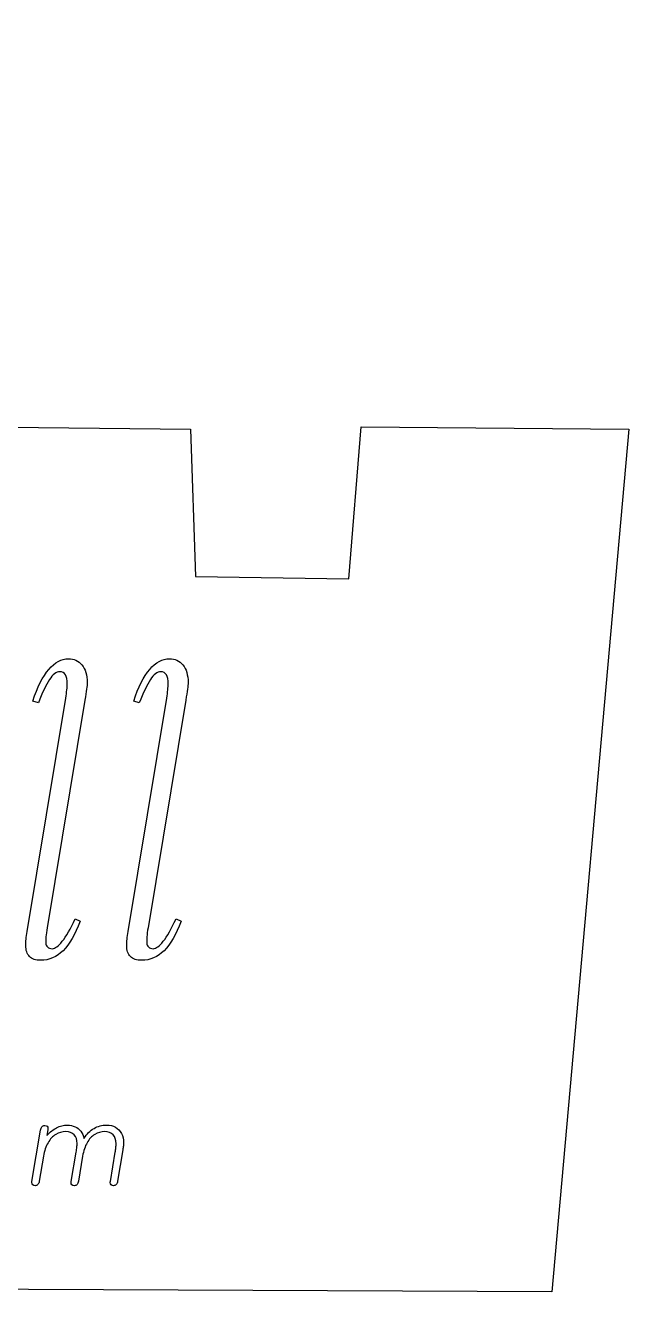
# Model space of a CAD drawing. Header units: millimetres. Extents: x -101 to 196, y -76 to 155.
# Drawn here: x 170.4 to 195.6, y 101.7 to 154.5 of the extents above; entities that cross this region are included whole.
import ezdxf

# ---------------------------------------------------------------- set-up
doc = ezdxf.new("R2010")
doc.units = ezdxf.units.MM
doc.header["$MEASUREMENT"] = 0
doc.layers.add('Capa 1', color=7, linetype='Continuous')

msp = doc.modelspace()

# ---------------------------------------------------------------- linework, layer by layer
at = {"layer": 'Capa 1', "color": 7}
msp.add_open_spline([(81.1485, 137.9786), (81.1485, 137.9786), (80.2355, 137.9786), (80.2355, 137.9786), (80.2355, 137.9786), (80.2355, 137.9786), (80.1349, 131.3575), (80.1349, 131.3575), (80.1349, 131.3575), (80.1349, 131.3575), (69.8957, 131.4652), (69.8957, 131.4652), (69.8957, 131.4652), (69.8957, 131.4652), (70.0032, 137.6636), (70.0032, 137.6636), (70.0032, 137.6636), (70.0032, 137.6636), (60.0788, 138.0784), (60.0788, 138.0784), (60.0788, 138.0784), (60.0788, 138.0784), (60.0788, 131.3575), (60.0788, 131.3575), (60.0788, 131.3575), (60.0788, 131.3575), (50.6702, 131.3575), (50.6702, 131.3575), (50.6702, 131.3575), (50.6702, 131.3575), (50.4628, 137.8708), (50.4628, 137.8708), (50.4628, 137.8708), (50.4628, 137.8708), (40.8469, 137.8708), (40.8469, 137.8708), (40.8469, 137.8708), (40.8469, 137.8708), (41.1552, 131.4652), (41.1552, 131.4652), (41.1552, 131.4652), (41.1552, 131.4652), (32.0617, 131.4652), (32.0617, 131.4652), (32.0617, 131.4652), (32.0617, 131.4652), (31.0231, 137.7698), (31.0231, 137.7698), (31.0231, 137.7698), (31.0231, 137.7698), (22.2983, 137.8708), (22.2983, 137.8708), (22.2983, 137.8708), (22.2983, 137.8708), (25.5685, 102.342), (25.5685, 102.342), (25.5685, 102.342), (25.5685, 102.342), (111.2145, 101.96), (111.2145, 101.96), (111.2145, 101.96), (111.2145, 101.96), (111.2133, 102.0352), (111.2133, 102.0352), (111.2133, 102.0352), (111.2133, 102.0352), (192.3729, 101.679), (192.3729, 101.679), (192.3729, 101.679), (192.3729, 101.679), (195.583, 137.67), (195.583, 137.67), (195.583, 137.67), (195.583, 137.67), (184.4111, 137.7698), (184.4111, 137.7698), (184.4111, 137.7698), (184.4111, 137.7698), (183.8962, 131.4317), (183.8962, 131.4317), (183.8962, 131.4317), (183.8962, 131.4317), (177.4892, 131.5317), (177.4892, 131.5317), (177.4892, 131.5317), (177.4892, 131.5317), (177.2821, 137.67), (177.2821, 137.67), (177.2821, 137.67), (177.2821, 137.67), (168.3897, 137.7698), (168.3897, 137.7698), (168.3897, 137.7698), (168.3897, 137.7698), (168.1817, 131.4317), (168.1817, 131.4317), (168.1817, 131.4317), (168.1817, 131.4317), (159.2898, 131.5317), (159.2898, 131.5317), (159.2898, 131.5317), (159.2898, 131.5317), (159.2898, 137.8708), (159.2898, 137.8708), (159.2898, 137.8708), (159.2898, 137.8708), (149.7804, 137.8708), (149.7804, 137.8708), (149.7804, 137.8708), (149.7804, 137.8708), (149.7804, 131.5317), (149.7804, 131.5317), (149.7804, 131.5317), (149.7804, 131.5317), (139.6492, 131.3305), (139.6492, 131.3305), (139.6492, 131.3305), (139.6492, 131.3305), (139.341, 137.7698), (139.341, 137.7698), (139.341, 137.7698), (139.341, 137.7698), (138.0712, 137.7573), (138.0712, 137.7573), (138.0712, 137.7573), (138.5328, 142.1253), (138.9549, 146.0923), (139.2751, 149.0454), (139.2751, 149.0454), (137.8607, 149.9912), (133.5118, 151.2237), (133.5118, 151.2237), (133.5118, 151.2237), (133.5119, 151.2239), (133.5118, 151.2237), (132.38, 147.7261), (132.38, 147.7261), (130.6776, 148.2888), (127.7425, 149.0454), (127.7425, 149.0454), (127.7425, 149.0454), (127.7426, 149.0454), (127.7425, 149.0454), (128.5942, 152.4499), (128.5942, 152.4499), (125.3837, 153.5821), (121.5977, 153.6756), (121.5977, 153.6756), (121.5977, 153.6756), (121.5977, 153.6758), (121.5977, 153.6756), (120.747, 150.0851), (120.747, 150.0851), (119.1454, 150.467), (114.7966, 150.7478), (114.7966, 150.7478), (114.7966, 150.7478), (114.7967, 150.748), (114.7966, 150.7478), (115.0781, 154.1523), (115.0781, 154.1523), (111.4858, 154.5274), (107.3249, 154.3402), (107.3249, 154.3402), (107.3249, 154.3402), (107.3249, 154.3403), (107.3249, 154.3402), (107.5122, 150.9358), (107.5122, 150.9358), (104.115, 151.0359), (100.9924, 150.1786), (100.9924, 150.1786), (100.9924, 150.1786), (100.9925, 150.1787), (100.9924, 150.1786), (100.3285, 153.777), (100.3285, 153.777), (97.4943, 153.871), (93.8089, 152.7317), (93.8089, 152.7317), (93.8089, 152.7317), (93.8089, 152.7318), (93.8089, 152.7317), (94.4725, 149.2333), (94.4725, 149.2333), (91.2554, 148.671), (88.2336, 147.6322), (88.2336, 147.6322), (88.2336, 147.6322), (88.2336, 147.6323), (87.852, 148.6708), (87.0944, 151.3172), (87.0944, 151.3172), (84.541, 150.8421), (79.7029, 149.0119), (79.7029, 149.0119), (79.7029, 149.0119), (79.7029, 149.0119), (81.1485, 137.9786), (81.1485, 137.9786)], degree=3, knots=[0, 0, 0, 0, 0.0196078, 0.0196078, 0.0196078, 0.0196078, 0.0392157, 0.0392157, 0.0392157, 0.0392157, 0.0588235, 0.0588235, 0.0588235, 0.0588235, 0.0784314, 0.0784314, 0.0784314, 0.0784314, 0.0980392, 0.0980392, 0.0980392, 0.0980392, 0.1176471, 0.1176471, 0.1176471, 0.1176471, 0.1372549, 0.1372549, 0.1372549, 0.1372549, 0.1568627, 0.1568627, 0.1568627, 0.1568627, 0.1764706, 0.1764706, 0.1764706, 0.1764706, 0.1960784, 0.1960784, 0.1960784, 0.1960784, 0.2156863, 0.2156863, 0.2156863, 0.2156863, 0.2352941, 0.2352941, 0.2352941, 0.2352941, 0.254902, 0.254902, 0.254902, 0.254902, 0.2745098, 0.2745098, 0.2745098, 0.2745098, 0.2941176, 0.2941176, 0.2941176, 0.2941176, 0.3137255, 0.3137255, 0.3137255, 0.3137255, 0.3333333, 0.3333333, 0.3333333, 0.3333333, 0.3529412, 0.3529412, 0.3529412, 0.3529412, 0.372549, 0.372549, 0.372549, 0.372549, 0.3921569, 0.3921569, 0.3921569, 0.3921569, 0.4117647, 0.4117647, 0.4117647, 0.4117647, 0.4313725, 0.4313725, 0.4313725, 0.4313725, 0.4509804, 0.4509804, 0.4509804, 0.4509804, 0.4705882, 0.4705882, 0.4705882, 0.4705882, 0.4901961, 0.4901961, 0.4901961, 0.4901961, 0.5098039, 0.5098039, 0.5098039, 0.5098039, 0.5294118, 0.5294118, 0.5294118, 0.5294118, 0.5490196, 0.5490196, 0.5490196, 0.5490196, 0.5686275, 0.5686275, 0.5686275, 0.5686275, 0.5882353, 0.5882353, 0.5882353, 0.5882353, 0.6078431, 0.6078431, 0.6078431, 0.6078431, 0.627451, 0.627451, 0.627451, 0.627451, 0.6470588, 0.6470588, 0.6470588, 0.6470588, 0.6666667, 0.6666667, 0.6666667, 0.6666667, 0.6862745, 0.6862745, 0.6862745, 0.6862745, 0.7058824, 0.7058824, 0.7058824, 0.7058824, 0.7254902, 0.7254902, 0.7254902, 0.7254902, 0.745098, 0.745098, 0.745098, 0.745098, 0.7647059, 0.7647059, 0.7647059, 0.7647059, 0.7843137, 0.7843137, 0.7843137, 0.7843137, 0.8039216, 0.8039216, 0.8039216, 0.8039216, 0.8235294, 0.8235294, 0.8235294, 0.8235294, 0.8431373, 0.8431373, 0.8431373, 0.8431373, 0.8627451, 0.8627451, 0.8627451, 0.8627451, 0.8823529, 0.8823529, 0.8823529, 0.8823529, 0.9019608, 0.9019608, 0.9019608, 0.9019608, 0.9215686, 0.9215686, 0.9215686, 0.9215686, 0.9411765, 0.9411765, 0.9411765, 0.9411765, 0.9607843, 0.9607843, 0.9607843, 0.9607843, 1, 1, 1, 1], dxfattribs=at)
at = {"layer": 'Capa 1', "lineweight": 9}
msp.add_open_spline([(81.1485, 137.9786), (81.1485, 137.9786), (80.2355, 137.9786), (80.2355, 137.9786), (80.2355, 137.9786), (80.2355, 137.9786), (80.1349, 131.3575), (80.1349, 131.3575), (80.1349, 131.3575), (80.1349, 131.3575), (69.8957, 131.4652), (69.8957, 131.4652), (69.8957, 131.4652), (69.8957, 131.4652), (70.0032, 137.6636), (70.0032, 137.6636), (70.0032, 137.6636), (70.0032, 137.6636), (60.0788, 138.0784), (60.0788, 138.0784), (60.0788, 138.0784), (60.0788, 138.0784), (60.0788, 131.3575), (60.0788, 131.3575), (60.0788, 131.3575), (60.0788, 131.3575), (50.6702, 131.3575), (50.6702, 131.3575), (50.6702, 131.3575), (50.6702, 131.3575), (50.4628, 137.8708), (50.4628, 137.8708), (50.4628, 137.8708), (50.4628, 137.8708), (40.8469, 137.8708), (40.8469, 137.8708), (40.8469, 137.8708), (40.8469, 137.8708), (41.1552, 131.4652), (41.1552, 131.4652), (41.1552, 131.4652), (41.1552, 131.4652), (32.0617, 131.4652), (32.0617, 131.4652), (32.0617, 131.4652), (32.0617, 131.4652), (31.0231, 137.7698), (31.0231, 137.7698), (31.0231, 137.7698), (31.0231, 137.7698), (22.2983, 137.8708), (22.2983, 137.8708), (22.2983, 137.8708), (22.2983, 137.8708), (25.5685, 102.342), (25.5685, 102.342), (25.5685, 102.342), (25.5685, 102.342), (111.2145, 101.96), (111.2145, 101.96), (111.2145, 101.96), (111.2145, 101.96), (111.2133, 102.0352), (111.2133, 102.0352), (111.2133, 102.0352), (111.2133, 102.0352), (192.3729, 101.679), (192.3729, 101.679), (192.3729, 101.679), (192.3729, 101.679), (195.583, 137.67), (195.583, 137.67), (195.583, 137.67), (195.583, 137.67), (184.4111, 137.7698), (184.4111, 137.7698), (184.4111, 137.7698), (184.4111, 137.7698), (183.8962, 131.4317), (183.8962, 131.4317), (183.8962, 131.4317), (183.8962, 131.4317), (177.4892, 131.5317), (177.4892, 131.5317), (177.4892, 131.5317), (177.4892, 131.5317), (177.2821, 137.67), (177.2821, 137.67), (177.2821, 137.67), (177.2821, 137.67), (168.3897, 137.7698), (168.3897, 137.7698), (168.3897, 137.7698), (168.3897, 137.7698), (168.1817, 131.4317), (168.1817, 131.4317), (168.1817, 131.4317), (168.1817, 131.4317), (159.2898, 131.5317), (159.2898, 131.5317), (159.2898, 131.5317), (159.2898, 131.5317), (159.2898, 137.8708), (159.2898, 137.8708), (159.2898, 137.8708), (159.2898, 137.8708), (149.7804, 137.8708), (149.7804, 137.8708), (149.7804, 137.8708), (149.7804, 137.8708), (149.7804, 131.5317), (149.7804, 131.5317), (149.7804, 131.5317), (149.7804, 131.5317), (139.6492, 131.3305), (139.6492, 131.3305), (139.6492, 131.3305), (139.6492, 131.3305), (139.341, 137.7698), (139.341, 137.7698), (139.341, 137.7698), (139.341, 137.7698), (138.0712, 137.7573), (138.0712, 137.7573), (138.0712, 137.7573), (138.5328, 142.1253), (138.9549, 146.0923), (139.2751, 149.0454), (139.2751, 149.0454), (137.8607, 149.9912), (133.5118, 151.2237), (133.5118, 151.2237), (133.5118, 151.2237), (133.5118, 151.2237), (133.5118, 151.2237), (132.38, 147.7261), (132.38, 147.7261), (130.6776, 148.2888), (127.7425, 149.0454), (127.7425, 149.0454), (127.7425, 149.0454), (127.7425, 149.0454), (127.7425, 149.0454), (128.5942, 152.4499), (128.5942, 152.4499), (125.3837, 153.5821), (121.5977, 153.6756), (121.5977, 153.6756), (121.5977, 153.6756), (121.5977, 153.6756), (121.5977, 153.6756), (120.747, 150.0851), (120.747, 150.0851), (119.1454, 150.467), (114.7966, 150.7478), (114.7966, 150.7478), (114.7966, 150.7478), (114.7966, 150.7478), (114.7966, 150.7478), (115.0781, 154.1523), (115.0781, 154.1523), (111.4858, 154.5274), (107.3249, 154.3402), (107.3249, 154.3402), (107.3249, 154.3402), (107.3249, 154.3402), (107.3249, 154.3402), (107.5122, 150.9358), (107.5122, 150.9358), (104.115, 151.0359), (100.9924, 150.1786), (100.9924, 150.1786), (100.9924, 150.1786), (100.9924, 150.1786), (100.9924, 150.1786), (100.3285, 153.777), (100.3285, 153.777), (97.4943, 153.871), (93.8089, 152.7317), (93.8089, 152.7317), (93.8089, 152.7317), (93.8089, 152.7317), (93.8089, 152.7317), (94.4725, 149.2333), (94.4725, 149.2333), (91.2554, 148.671), (88.2336, 147.6322), (88.2336, 147.6322), (88.2336, 147.6322), (88.2336, 147.6322), (87.852, 148.6708), (87.0944, 151.3172), (87.0944, 151.3172), (84.541, 150.8421), (79.7029, 149.0119), (79.7029, 149.0119), (79.7029, 149.0119), (79.7029, 149.0119), (81.1485, 137.9786), (81.1485, 137.9786)], degree=3, knots=[0, 0, 0, 0, 0.0196078, 0.0196078, 0.0196078, 0.0196078, 0.0392157, 0.0392157, 0.0392157, 0.0392157, 0.0588235, 0.0588235, 0.0588235, 0.0588235, 0.0784314, 0.0784314, 0.0784314, 0.0784314, 0.0980392, 0.0980392, 0.0980392, 0.0980392, 0.1176471, 0.1176471, 0.1176471, 0.1176471, 0.1372549, 0.1372549, 0.1372549, 0.1372549, 0.1568627, 0.1568627, 0.1568627, 0.1568627, 0.1764706, 0.1764706, 0.1764706, 0.1764706, 0.1960784, 0.1960784, 0.1960784, 0.1960784, 0.2156863, 0.2156863, 0.2156863, 0.2156863, 0.2352941, 0.2352941, 0.2352941, 0.2352941, 0.254902, 0.254902, 0.254902, 0.254902, 0.2745098, 0.2745098, 0.2745098, 0.2745098, 0.2941176, 0.2941176, 0.2941176, 0.2941176, 0.3137255, 0.3137255, 0.3137255, 0.3137255, 0.3333333, 0.3333333, 0.3333333, 0.3333333, 0.3529412, 0.3529412, 0.3529412, 0.3529412, 0.372549, 0.372549, 0.372549, 0.372549, 0.3921569, 0.3921569, 0.3921569, 0.3921569, 0.4117647, 0.4117647, 0.4117647, 0.4117647, 0.4313725, 0.4313725, 0.4313725, 0.4313725, 0.4509804, 0.4509804, 0.4509804, 0.4509804, 0.4705882, 0.4705882, 0.4705882, 0.4705882, 0.4901961, 0.4901961, 0.4901961, 0.4901961, 0.5098039, 0.5098039, 0.5098039, 0.5098039, 0.5294118, 0.5294118, 0.5294118, 0.5294118, 0.5490196, 0.5490196, 0.5490196, 0.5490196, 0.5686275, 0.5686275, 0.5686275, 0.5686275, 0.5882353, 0.5882353, 0.5882353, 0.5882353, 0.6078431, 0.6078431, 0.6078431, 0.6078431, 0.627451, 0.627451, 0.627451, 0.627451, 0.6470588, 0.6470588, 0.6470588, 0.6470588, 0.6666667, 0.6666667, 0.6666667, 0.6666667, 0.6862745, 0.6862745, 0.6862745, 0.6862745, 0.7058824, 0.7058824, 0.7058824, 0.7058824, 0.7254902, 0.7254902, 0.7254902, 0.7254902, 0.745098, 0.745098, 0.745098, 0.745098, 0.7647059, 0.7647059, 0.7647059, 0.7647059, 0.7843137, 0.7843137, 0.7843137, 0.7843137, 0.8039216, 0.8039216, 0.8039216, 0.8039216, 0.8235294, 0.8235294, 0.8235294, 0.8235294, 0.8431373, 0.8431373, 0.8431373, 0.8431373, 0.8627451, 0.8627451, 0.8627451, 0.8627451, 0.8823529, 0.8823529, 0.8823529, 0.8823529, 0.9019608, 0.9019608, 0.9019608, 0.9019608, 0.9215686, 0.9215686, 0.9215686, 0.9215686, 0.9411765, 0.9411765, 0.9411765, 0.9411765, 0.9607843, 0.9607843, 0.9607843, 0.9607843, 1, 1, 1, 1], dxfattribs=at)
at = {"layer": 'Capa 1', "color": 250}
for points, knots in [([(172.875, 126.3664), (172.9042, 126.5509), (172.9267, 126.703), (172.9461, 126.8228), (172.9461, 126.8228), (172.9623, 126.9427), (172.972, 127.0365), (172.972, 127.1045), (172.972, 127.1045), (172.9688, 127.4187), (172.8943, 127.6613), (172.7519, 127.8329), (172.7519, 127.8329), (172.6095, 128.0045), (172.4216, 128.0919), (172.195, 128.0952), (172.195, 128.0952), (171.8939, 128.0954), (171.6187, 127.9462), (171.3662, 127.6484), (171.3662, 127.6484), (171.117, 127.3506), (170.8935, 126.9102), (170.6992, 126.3274), (170.6992, 126.3274), (170.6992, 126.3274), (170.9325, 126.2499), (170.9325, 126.2499), (170.9325, 126.2499), (171.0976, 126.6771), (171.2496, 127.0008), (171.3953, 127.221), (171.3953, 127.221), (171.5379, 127.4413), (171.6835, 127.5512), (171.8259, 127.5512), (171.8259, 127.5512), (171.933, 127.5513), (172.0105, 127.5092), (172.0623, 127.4217), (172.0623, 127.4217), (172.1108, 127.3377), (172.1367, 127.2113), (172.1367, 127.0462), (172.1367, 127.0462), (172.1368, 126.9784), (172.1335, 126.8972), (172.1238, 126.7969), (172.1238, 126.7969), (172.1142, 126.6966), (172.0979, 126.58), (172.0784, 126.444), (172.0784, 126.444), (172.0784, 126.444), (170.4661, 116.712), (170.4661, 116.712), (170.4661, 116.712), (170.4275, 116.4786), (170.4078, 116.2844), (170.4078, 116.129), (170.4078, 116.129), (170.408, 115.925), (170.4596, 115.7696), (170.5665, 115.666), (170.5665, 115.666), (170.6701, 115.5593), (170.8255, 115.5074), (171.0295, 115.5074), (171.0295, 115.5074), (171.3857, 115.5075), (171.6964, 115.6401), (171.9651, 115.9088), (171.9651, 115.9088), (172.2307, 116.1776), (172.4702, 116.5855), (172.6806, 117.1391), (172.6806, 117.1391), (172.6806, 117.1391), (172.467, 117.2363), (172.467, 117.2363), (172.467, 117.2363), (172.2727, 116.8188), (172.0946, 116.5078), (171.9328, 116.3006), (171.9328, 116.3006), (171.7711, 116.0967), (171.6317, 115.993), (171.5151, 115.993), (171.5151, 115.993), (171.4278, 115.9962), (171.3597, 116.0189), (171.3144, 116.0642), (171.3144, 116.0642), (171.2659, 116.1129), (171.2431, 116.1646), (171.2431, 116.2261), (171.2431, 116.2261), (171.2432, 116.2846), (171.2431, 116.3718), (171.2496, 116.4819), (171.2496, 116.4819), (171.2561, 116.5922), (171.2723, 116.7215), (171.3014, 116.8672), (171.3014, 116.8672), (171.3014, 116.8672), (172.875, 126.3664), (172.875, 126.3664)], [0, 0, 0, 0, 0.0357143, 0.0357143, 0.0357143, 0.0357143, 0.0714286, 0.0714286, 0.0714286, 0.0714286, 0.1071429, 0.1071429, 0.1071429, 0.1071429, 0.1428571, 0.1428571, 0.1428571, 0.1428571, 0.1785714, 0.1785714, 0.1785714, 0.1785714, 0.2142857, 0.2142857, 0.2142857, 0.2142857, 0.25, 0.25, 0.25, 0.25, 0.2857143, 0.2857143, 0.2857143, 0.2857143, 0.3214286, 0.3214286, 0.3214286, 0.3214286, 0.3571429, 0.3571429, 0.3571429, 0.3571429, 0.3928571, 0.3928571, 0.3928571, 0.3928571, 0.4285714, 0.4285714, 0.4285714, 0.4285714, 0.4642857, 0.4642857, 0.4642857, 0.4642857, 0.5, 0.5, 0.5, 0.5, 0.5357143, 0.5357143, 0.5357143, 0.5357143, 0.5714286, 0.5714286, 0.5714286, 0.5714286, 0.6071429, 0.6071429, 0.6071429, 0.6071429, 0.6428571, 0.6428571, 0.6428571, 0.6428571, 0.6785714, 0.6785714, 0.6785714, 0.6785714, 0.7142857, 0.7142857, 0.7142857, 0.7142857, 0.75, 0.75, 0.75, 0.75, 0.7857143, 0.7857143, 0.7857143, 0.7857143, 0.8214286, 0.8214286, 0.8214286, 0.8214286, 0.8571429, 0.8571429, 0.8571429, 0.8571429, 0.8928571, 0.8928571, 0.8928571, 0.8928571, 0.9285714, 0.9285714, 0.9285714, 0.9285714, 1, 1, 1, 1]), ([(177.0904, 126.3664), (177.1196, 126.5509), (177.1421, 126.703), (177.1615, 126.8228), (177.1615, 126.8228), (177.1779, 126.9427), (177.1874, 127.0365), (177.1874, 127.1045), (177.1874, 127.1045), (177.1842, 127.4187), (177.1097, 127.6613), (176.9673, 127.8329), (176.9673, 127.8329), (176.8249, 128.0045), (176.637, 128.0919), (176.4104, 128.0952), (176.4104, 128.0952), (176.1093, 128.0954), (175.8341, 127.9462), (175.5816, 127.6484), (175.5816, 127.6484), (175.3324, 127.3506), (175.1089, 126.9102), (174.9146, 126.3274), (174.9146, 126.3274), (174.9146, 126.3274), (175.1479, 126.2499), (175.1479, 126.2499), (175.1479, 126.2499), (175.313, 126.6771), (175.465, 127.0008), (175.6107, 127.221), (175.6107, 127.221), (175.7533, 127.4413), (175.8989, 127.5512), (176.0413, 127.5512), (176.0413, 127.5512), (176.1482, 127.5513), (176.2259, 127.5092), (176.2777, 127.4217), (176.2777, 127.4217), (176.3262, 127.3377), (176.3521, 127.2113), (176.3521, 127.0462), (176.3521, 127.0462), (176.3522, 126.9784), (176.3489, 126.8972), (176.3392, 126.7969), (176.3392, 126.7969), (176.3296, 126.6966), (176.3133, 126.58), (176.2938, 126.444), (176.2938, 126.444), (176.2938, 126.444), (174.6816, 116.712), (174.6816, 116.712), (174.6816, 116.712), (174.6429, 116.4786), (174.6232, 116.2844), (174.6232, 116.129), (174.6232, 116.129), (174.6232, 115.925), (174.675, 115.7696), (174.7819, 115.666), (174.7819, 115.666), (174.8855, 115.5593), (175.0409, 115.5074), (175.2449, 115.5074), (175.2449, 115.5074), (175.6011, 115.5075), (175.9118, 115.6401), (176.1805, 115.9088), (176.1805, 115.9088), (176.4461, 116.1776), (176.6856, 116.5855), (176.896, 117.1391), (176.896, 117.1391), (176.896, 117.1391), (176.6826, 117.2363), (176.6826, 117.2363), (176.6826, 117.2363), (176.4881, 116.8188), (176.31, 116.5078), (176.1482, 116.3006), (176.1482, 116.3006), (175.9865, 116.0967), (175.8471, 115.993), (175.7305, 115.993), (175.7305, 115.993), (175.6432, 115.9962), (175.5751, 116.0189), (175.5298, 116.0642), (175.5298, 116.0642), (175.4813, 116.1129), (175.4585, 116.1646), (175.4585, 116.2261), (175.4585, 116.2261), (175.4586, 116.2846), (175.4585, 116.3718), (175.465, 116.4819), (175.465, 116.4819), (175.4715, 116.5922), (175.4877, 116.7215), (175.5168, 116.8672), (175.5168, 116.8672), (175.5168, 116.8672), (177.0904, 126.3664), (177.0904, 126.3664)], [0, 0, 0, 0, 0.0357143, 0.0357143, 0.0357143, 0.0357143, 0.0714286, 0.0714286, 0.0714286, 0.0714286, 0.1071429, 0.1071429, 0.1071429, 0.1071429, 0.1428571, 0.1428571, 0.1428571, 0.1428571, 0.1785714, 0.1785714, 0.1785714, 0.1785714, 0.2142857, 0.2142857, 0.2142857, 0.2142857, 0.25, 0.25, 0.25, 0.25, 0.2857143, 0.2857143, 0.2857143, 0.2857143, 0.3214286, 0.3214286, 0.3214286, 0.3214286, 0.3571429, 0.3571429, 0.3571429, 0.3571429, 0.3928571, 0.3928571, 0.3928571, 0.3928571, 0.4285714, 0.4285714, 0.4285714, 0.4285714, 0.4642857, 0.4642857, 0.4642857, 0.4642857, 0.5, 0.5, 0.5, 0.5, 0.5357143, 0.5357143, 0.5357143, 0.5357143, 0.5714286, 0.5714286, 0.5714286, 0.5714286, 0.6071429, 0.6071429, 0.6071429, 0.6071429, 0.6428571, 0.6428571, 0.6428571, 0.6428571, 0.6785714, 0.6785714, 0.6785714, 0.6785714, 0.7142857, 0.7142857, 0.7142857, 0.7142857, 0.75, 0.75, 0.75, 0.75, 0.7857143, 0.7857143, 0.7857143, 0.7857143, 0.8214286, 0.8214286, 0.8214286, 0.8214286, 0.8571429, 0.8571429, 0.8571429, 0.8571429, 0.8928571, 0.8928571, 0.8928571, 0.8928571, 0.9285714, 0.9285714, 0.9285714, 0.9285714, 1, 1, 1, 1]), ([(171.2932, 108.1992), (171.2932, 108.1992), (171.328, 108.4312), (171.328, 108.4312), (171.328, 108.4312), (171.3303, 108.4411), (171.3319, 108.4502), (171.3319, 108.4576), (171.3319, 108.4576), (171.3327, 108.4659), (171.3327, 108.4732), (171.3327, 108.4806), (171.3327, 108.4806), (171.3327, 108.5253), (171.3204, 108.5588), (171.2973, 108.5811), (171.2973, 108.5811), (171.2744, 108.6035), (171.2413, 108.614), (171.1994, 108.614), (171.1994, 108.614), (171.1525, 108.6142), (171.1146, 108.5967), (171.0849, 108.5638), (171.0849, 108.5638), (171.0561, 108.5308), (171.0364, 108.4831), (171.0265, 108.4214), (171.0265, 108.4214), (171.0265, 108.4214), (170.6662, 106.2829), (170.6662, 106.2829), (170.6662, 106.2829), (170.6636, 106.273), (170.6618, 106.2639), (170.6618, 106.2565), (170.6618, 106.2565), (170.661, 106.2484), (170.661, 106.2408), (170.661, 106.2334), (170.661, 106.2334), (170.661, 106.1891), (170.6734, 106.1561), (170.6964, 106.1338), (170.6964, 106.1338), (170.7196, 106.1117), (170.7524, 106.1001), (170.7944, 106.1001), (170.7944, 106.1001), (170.8414, 106.1002), (170.8808, 106.1165), (170.9113, 106.1486), (170.9113, 106.1486), (170.9418, 106.1799), (170.9623, 106.2285), (170.9722, 106.2927), (170.9722, 106.2927), (170.9722, 106.2927), (171.145, 107.3301), (171.145, 107.3301), (171.145, 107.3301), (171.1837, 107.5539), (171.2479, 107.7423), (171.3368, 107.8946), (171.3368, 107.8946), (171.4258, 108.0478), (171.5336, 108.1621), (171.6595, 108.2403), (171.6595, 108.2403), (171.7864, 108.3177), (171.9262, 108.3572), (172.0785, 108.3572), (172.0785, 108.3572), (172.2301, 108.3564), (172.3468, 108.3127), (172.4283, 108.2263), (172.4283, 108.2263), (172.5106, 108.1399), (172.5518, 108.0172), (172.5526, 107.8583), (172.5526, 107.8583), (172.5527, 107.8188), (172.5493, 107.7694), (172.5419, 107.7093), (172.5419, 107.7093), (172.5355, 107.6502), (172.5255, 107.5793), (172.5131, 107.4978), (172.5131, 107.4978), (172.5131, 107.4978), (172.3059, 106.2829), (172.3059, 106.2829), (172.3059, 106.2829), (172.3033, 106.273), (172.3016, 106.2639), (172.3016, 106.2565), (172.3016, 106.2565), (172.3007, 106.2484), (172.3007, 106.2408), (172.3007, 106.2334), (172.3007, 106.2334), (172.3007, 106.1891), (172.3131, 106.1561), (172.3361, 106.1338), (172.3361, 106.1338), (172.3592, 106.1117), (172.3921, 106.1001), (172.4341, 106.1001), (172.4341, 106.1001), (172.4837, 106.1002), (172.5222, 106.1165), (172.5502, 106.1486), (172.5502, 106.1486), (172.5781, 106.1799), (172.5971, 106.2285), (172.6069, 106.2927), (172.6069, 106.2927), (172.6069, 106.2927), (172.7799, 107.3301), (172.7799, 107.3301), (172.7799, 107.3301), (172.8186, 107.5539), (172.8819, 107.7423), (172.9691, 107.8946), (172.9691, 107.8946), (173.0566, 108.0478), (173.1626, 108.1621), (173.2877, 108.2403), (173.2877, 108.2403), (173.4122, 108.3177), (173.5511, 108.3572), (173.7034, 108.3572), (173.7034, 108.3572), (173.8549, 108.3564), (173.9717, 108.3127), (174.0532, 108.2255), (174.0532, 108.2255), (174.1357, 108.1391), (174.1767, 108.0147), (174.1775, 107.8534), (174.1775, 107.8534), (174.1775, 107.8041), (174.175, 107.7497), (174.1693, 107.6904), (174.1693, 107.6904), (174.1644, 107.6311), (174.1553, 107.5669), (174.1429, 107.4978), (174.1429, 107.4978), (174.1429, 107.4978), (173.9406, 106.2829), (173.9406, 106.2829), (173.9406, 106.2829), (173.9382, 106.273), (173.9363, 106.2639), (173.9363, 106.2565), (173.9363, 106.2565), (173.9356, 106.2484), (173.9355, 106.2408), (173.9355, 106.2334), (173.9355, 106.2334), (173.9356, 106.1891), (173.9479, 106.1561), (173.9709, 106.1338), (173.9709, 106.1338), (173.9942, 106.1117), (174.0269, 106.1001), (174.0689, 106.1001), (174.0689, 106.1001), (174.1158, 106.1002), (174.1536, 106.1174), (174.1833, 106.1503), (174.1833, 106.1503), (174.2123, 106.1833), (174.2318, 106.231), (174.2417, 106.2927), (174.2417, 106.2927), (174.2417, 106.2927), (174.4591, 107.6015), (174.4591, 107.6015), (174.4591, 107.6015), (174.469, 107.6609), (174.4771, 107.7151), (174.4837, 107.7637), (174.4837, 107.7637), (174.4905, 107.8133), (174.4936, 107.8559), (174.4936, 107.8929), (174.4936, 107.8929), (174.4928, 108.0421), (174.4623, 108.172), (174.4022, 108.2823), (174.4022, 108.2823), (174.343, 108.3935), (174.2598, 108.479), (174.1536, 108.5407), (174.1536, 108.5407), (174.0475, 108.6017), (173.9232, 108.6329), (173.7824, 108.6337), (173.7824, 108.6337), (173.5915, 108.6338), (173.4161, 108.5868), (173.2572, 108.4938), (173.2572, 108.4938), (173.0976, 108.4001), (172.9584, 108.2609), (172.8391, 108.0756), (172.8391, 108.0756), (172.8137, 108.1917), (172.7691, 108.2905), (172.7057, 108.3728), (172.7057, 108.3728), (172.6424, 108.4552), (172.5625, 108.5185), (172.467, 108.5621), (172.467, 108.5621), (172.3715, 108.6066), (172.2637, 108.6288), (172.1427, 108.6288), (172.1427, 108.6288), (171.9856, 108.6289), (171.8365, 108.5934), (171.6957, 108.5218), (171.6957, 108.5218), (171.556, 108.4503), (171.4216, 108.3423), (171.2932, 108.1992)], [0, 0, 0, 0, 0.0172414, 0.0172414, 0.0172414, 0.0172414, 0.0344828, 0.0344828, 0.0344828, 0.0344828, 0.0517241, 0.0517241, 0.0517241, 0.0517241, 0.0689655, 0.0689655, 0.0689655, 0.0689655, 0.0862069, 0.0862069, 0.0862069, 0.0862069, 0.1034483, 0.1034483, 0.1034483, 0.1034483, 0.1206897, 0.1206897, 0.1206897, 0.1206897, 0.137931, 0.137931, 0.137931, 0.137931, 0.1551724, 0.1551724, 0.1551724, 0.1551724, 0.1724138, 0.1724138, 0.1724138, 0.1724138, 0.1896552, 0.1896552, 0.1896552, 0.1896552, 0.2068966, 0.2068966, 0.2068966, 0.2068966, 0.2241379, 0.2241379, 0.2241379, 0.2241379, 0.2413793, 0.2413793, 0.2413793, 0.2413793, 0.2586207, 0.2586207, 0.2586207, 0.2586207, 0.2758621, 0.2758621, 0.2758621, 0.2758621, 0.2931034, 0.2931034, 0.2931034, 0.2931034, 0.3103448, 0.3103448, 0.3103448, 0.3103448, 0.3275862, 0.3275862, 0.3275862, 0.3275862, 0.3448276, 0.3448276, 0.3448276, 0.3448276, 0.362069, 0.362069, 0.362069, 0.362069, 0.3793103, 0.3793103, 0.3793103, 0.3793103, 0.3965517, 0.3965517, 0.3965517, 0.3965517, 0.4137931, 0.4137931, 0.4137931, 0.4137931, 0.4310345, 0.4310345, 0.4310345, 0.4310345, 0.4482759, 0.4482759, 0.4482759, 0.4482759, 0.4655172, 0.4655172, 0.4655172, 0.4655172, 0.4827586, 0.4827586, 0.4827586, 0.4827586, 0.5, 0.5, 0.5, 0.5, 0.5172414, 0.5172414, 0.5172414, 0.5172414, 0.5344828, 0.5344828, 0.5344828, 0.5344828, 0.5517241, 0.5517241, 0.5517241, 0.5517241, 0.5689655, 0.5689655, 0.5689655, 0.5689655, 0.5862069, 0.5862069, 0.5862069, 0.5862069, 0.6034483, 0.6034483, 0.6034483, 0.6034483, 0.6206897, 0.6206897, 0.6206897, 0.6206897, 0.637931, 0.637931, 0.637931, 0.637931, 0.6551724, 0.6551724, 0.6551724, 0.6551724, 0.6724138, 0.6724138, 0.6724138, 0.6724138, 0.6896552, 0.6896552, 0.6896552, 0.6896552, 0.7068966, 0.7068966, 0.7068966, 0.7068966, 0.7241379, 0.7241379, 0.7241379, 0.7241379, 0.7413793, 0.7413793, 0.7413793, 0.7413793, 0.7586207, 0.7586207, 0.7586207, 0.7586207, 0.7758621, 0.7758621, 0.7758621, 0.7758621, 0.7931034, 0.7931034, 0.7931034, 0.7931034, 0.8103448, 0.8103448, 0.8103448, 0.8103448, 0.8275862, 0.8275862, 0.8275862, 0.8275862, 0.8448276, 0.8448276, 0.8448276, 0.8448276, 0.862069, 0.862069, 0.862069, 0.862069, 0.8793103, 0.8793103, 0.8793103, 0.8793103, 0.8965517, 0.8965517, 0.8965517, 0.8965517, 0.9137931, 0.9137931, 0.9137931, 0.9137931, 0.9310345, 0.9310345, 0.9310345, 0.9310345, 0.9482759, 0.9482759, 0.9482759, 0.9482759, 0.9655172, 0.9655172, 0.9655172, 0.9655172, 1, 1, 1, 1])]:
    msp.add_open_spline(points, degree=3, knots=knots, dxfattribs=at)

doc.saveas('drawing.dxf')
